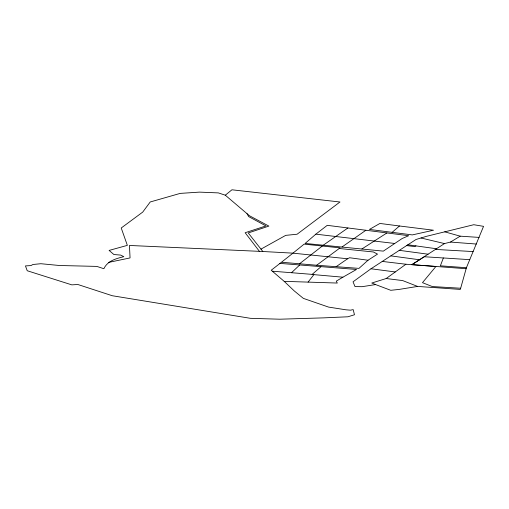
<?xml version="1.0" encoding="UTF-8"?>
<svg xmlns="http://www.w3.org/2000/svg" width="509" height="509" viewBox="0 0 509 509"><rect width="100%" height="100%" fill="white"/><g stroke="black" fill="none" stroke-linecap="round" stroke-linejoin="round"><path stroke-width="0.76" d="M460.664 288.24L466.409 267.728L483.55 226.346L473.764 224.717L426.485 236.316L416.018 239.491L370.985 268.777L353.03 281.814L355.008 286.58L362.039 286.694L375.597 284.569L390.766 290.302L398.986 289.436L417.603 286.421L460.333 289.417L460.664 288.24L432.332 286.561L422.476 282.667L435.914 266.468L466.117 268.701M469.782 259.66L443.371 257.961L440.368 265.819L466.409 267.728M339.185 248.494L373.383 251.968L377.519 254.118L368.032 260.226L349.556 257.745L347.596 258.763L292.815 253.145L262.835 251.497L248.246 232.957L268.873 226.091L249.493 215.765L225.309 195.202L218.361 192.898L199.483 192.122L180.186 193.395L150.225 201.971L142.73 212.088L121.225 227.994L127.358 245.363L109.098 250.422L113.901 254.532L120.646 255.085L123.827 256.67C116.122 258.566 107.469 260.85 103.868 268.72L96.831 266.404L59.388 265.501L40.873 263.719L32.907 264.495L30.998 265.571L25.45 265.914L27.231 270.743L71.833 284.868L77.832 284.493L112.292 295.735L250.441 318.322L279.759 319.207L323.686 317.864L347.933 316.783L354.468 314.753L353.182 309.606L350.44 310.185L345.98 309.809L328.553 307.086L303.351 298.376L294.227 290.893L284.194 281.356L271.202 270.241C282.247 261.664 293.184 253.049 304.102 244.135L340.069 247.858L316.662 265.24L282.069 262.294M284.194 281.356L308.085 282.107L313.9 274.631L342.894 277.195L356.523 269.458L279.39 263.357M272.321 271.202L291.511 272.716L299.636 265.03M368.032 260.226L358.966 268.383L316.662 265.24M315.854 234.153L305.126 243.436L383.315 251.128L402.161 238.511L408.695 235.705L327.249 225.334L315.854 234.153L394.691 243.467M291.511 272.716L312.144 274.376L320.924 266.786M392.083 232.378L399.495 225.983L433.515 230.221L412.284 234.91L369.419 229.432L379.905 223.451L399.495 225.983M382.189 261.416L405.921 264.235L435.914 266.468L411.864 264.674L444.497 243.576L450.471 242.068L460.187 236.17L479.084 237.404M225.309 195.202L231.926 189.793L339.974 201.997L297.091 234.229L285.708 235.368L260.971 249.13M322.362 245.993L299.604 263.707M375.597 284.569L371.774 283.023L386.197 278.525L405.921 264.235M323.285 245.192L347.895 227.987M365.856 230.284L341.997 246.999M336.15 266.671L347.596 258.763M361.861 248.996L386.84 232.995M411.864 264.674L424.29 256.752L443.371 257.961M436.455 248.748L415.942 245.892L414.727 246.591L406.481 245.561M342.894 277.195L336.264 281.153L337.308 283.055L308.085 282.107M108.595 262.396L130.062 257.923L129.445 245.459L262.835 251.497M435.653 249.429L473.135 251.573M450.471 242.068L476.335 244.034M386.197 278.525L402.683 280.586L417.603 286.421M370.985 268.777L395.226 271.946M399.183 250.313L428.088 254.201M407.798 244.784L415.942 245.892M390.899 255.887L419.543 259.775M312.144 274.376L313.9 274.631M421.019 237.989L444.497 243.576M444.745 231.837L460.187 236.17M259.418 251.344L245.141 232.728L265.972 225.932L248.666 216.599L247.011 213.71"/></g></svg>
